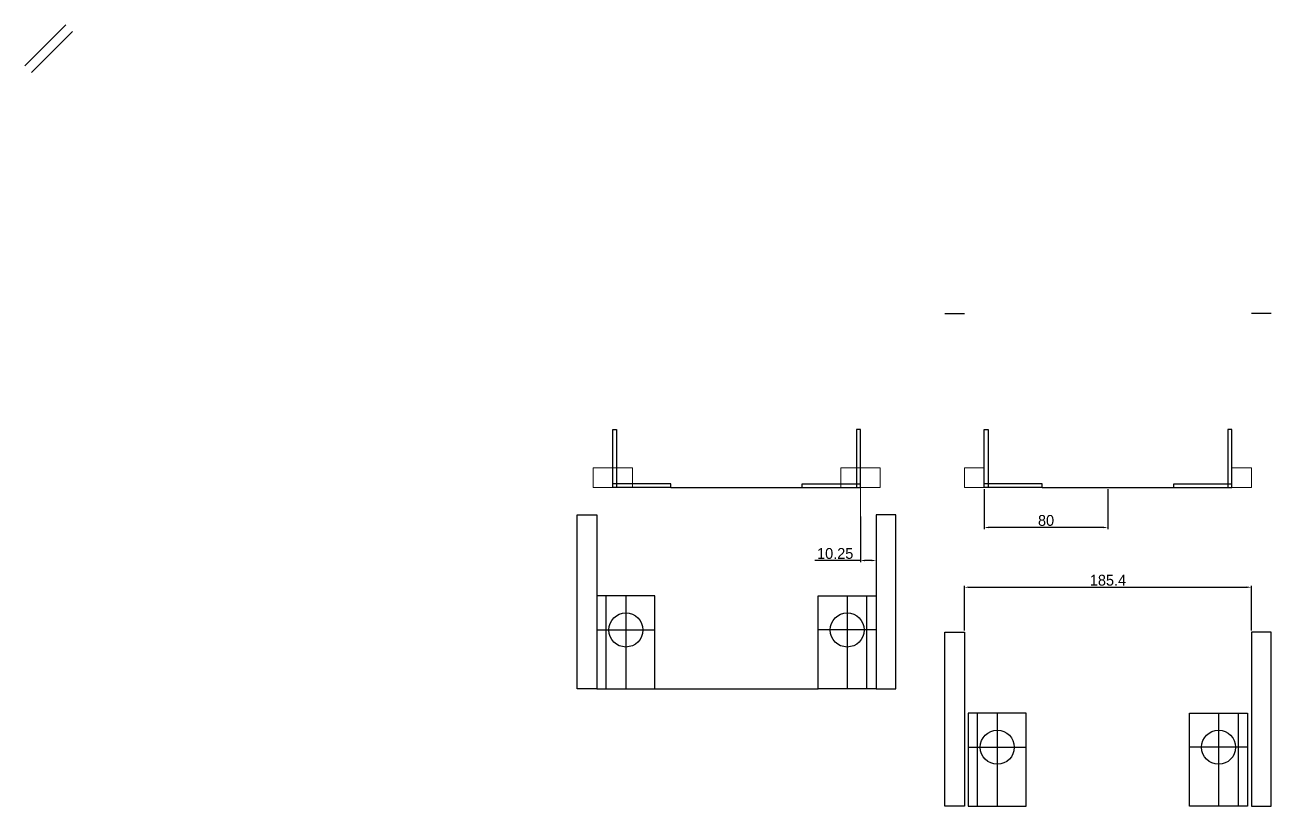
# Model space of a CAD drawing. Header units: millimetres. Extents: x -15418 to 43885, y -27590 to 23052.
# Drawn here: x 17677 to 18482, y -3582 to -3078 of the extents above; entities that cross this region are included whole.
import ezdxf

# ---------------------------------------------------------------- set-up
doc = ezdxf.new("R2010")
doc.units = ezdxf.units.MM
doc.header["$LTSCALE"] = 0.5
doc.layers.get('Defpoints').update_dxf_attribs({"color": 4})
doc.layers.add('Layer2', color=2, linetype='Continuous')
doc.layers.add('Layer4', color=6, linetype='Continuous')
doc.layers.add('Layer9', color=3, linetype='Continuous', lineweight=5)
doc.dimstyles.new('ISO-25', dxfattribs={"dimtxt": 7, "dimasz": 3, "dimexe": 1, "dimexo": 1, "dimgap": 1, "dimtad": 1, "dimtoh": 1, "dimdec": 3, "dimdsep": 46, "dimtxsty": 'Standard', "dimcen": 2.5, "dimadec": 0, "dimazin": 0, "dimtfac": 1, "dimtdec": 3, "dimtmove": 0, "dimatfit": 3, "dimfxl": 1, "dimarcsym": 1})

# ---------------------------------------------------------------- blocks, each defined once
blk = doc.blocks.new('*D184')
at = {"layer": 'Defpoints', "color": 0, "lineweight": -2, "transparency": 16777216}
for p, q in [((18296.65, -3377.66), (18296.65, -3403.45)), ((18376.65, -3377.66), (18376.65, -3403.45)), ((18373.65, -3402.45), (18299.65, -3402.45))]:
    blk.add_line(p, q, dxfattribs=at)
at = {"layer": 'Defpoints', "color": 0, "transparency": 16777216}
for p in [(18296.65, -3376.66), (18376.65, -3376.66), (18296.65, -3402.45)]:
    blk.add_point(p, dxfattribs=at)
for points in [[(18299.65, -3401.95), (18299.65, -3402.95), (18296.65, -3402.45)], [(18373.65, -3401.95), (18373.65, -3402.95), (18376.65, -3402.45)]]:
    blk.add_solid(points, dxfattribs=at)
at = {"layer": 'Defpoints', "color": 0, "transparency": 16777216, "insert": (18336.65, -3397.95), "char_height": 7, "attachment_point": 5}
blk.add_mtext('80', dxfattribs=at)
blk = doc.blocks.new('*D189')
at = {"layer": 'Defpoints', "color": 0, "lineweight": -2, "transparency": 16777216}
for p, q in [((18283.95, -3469.05), (18283.95, -3440.05)), ((18286.95, -3441.05), (18466.35, -3441.05)), ((18469.35, -3469.05), (18469.35, -3440.05))]:
    blk.add_line(p, q, dxfattribs=at)
at = {"layer": 'Defpoints', "color": 0, "transparency": 16777216}
for p in [(18469.35, -3441.05), (18283.95, -3470.05), (18469.35, -3470.05)]:
    blk.add_point(p, dxfattribs=at)
for points in [[(18286.95, -3440.55), (18286.95, -3441.55), (18283.95, -3441.05)], [(18466.35, -3440.55), (18466.35, -3441.55), (18469.35, -3441.05)]]:
    blk.add_solid(points, dxfattribs=at)
at = {"layer": 'Defpoints', "color": 0, "transparency": 16777216, "insert": (18376.65, -3436.55), "char_height": 7, "attachment_point": 5}
blk.add_mtext('185.4', dxfattribs=at)
blk = doc.blocks.new('*D190')
at = {"layer": 'Defpoints', "color": 0, "transparency": 16777216}
for p in [(18216.65, -3394.31), (18226.9, -3394.31), (18216.65, -3423.78)]:
    blk.add_point(p, dxfattribs=at)
at = {"layer": 'Layer9', "color": 0, "lineweight": -2, "transparency": 16777216}
for p, q in [((18216.65, -3395.31), (18216.65, -3424.78)), ((18226.9, -3395.31), (18226.9, -3424.78)), ((18216.65, -3423.78), (18187.15, -3423.78)), ((18223.9, -3423.78), (18219.65, -3423.78))]:
    blk.add_line(p, q, dxfattribs=at)
at = {"layer": 'Layer9', "color": 0, "transparency": 16777216}
for points in [[(18219.65, -3423.28), (18219.65, -3424.28), (18216.65, -3423.78)], [(18223.9, -3423.28), (18223.9, -3424.28), (18226.9, -3423.78)]]:
    blk.add_solid(points, dxfattribs=at)
at = {"layer": 'Layer9', "color": 0, "transparency": 16777216, "insert": (18200.4, -3419.28), "char_height": 7, "attachment_point": 5}
blk.add_mtext('10.25', dxfattribs=at)

msp = doc.modelspace()

# ---------------------------------------------------------------- linework, layer by layer
at = {"layer": 'Defpoints', "transparency": 33554661}
for p, q in [((17676.8218, -3104.3766), (17703.3383, -3077.8601)), ((17707.581, -3082.1028), (17681.0645, -3108.6193)), ((18056.6485, -3376.6613), (18056.6485, -3339.1613)), ((18056.6485, -3339.1613), (18059.1485, -3339.1613)), ((18059.1485, -3339.1613), (18059.1485, -3376.6613)), ((18216.6485, -3339.1613), (18214.1485, -3339.1613)), ((18214.1485, -3339.1613), (18214.1485, -3376.6613)), ((18216.6485, -3376.6613), (18216.6485, -3339.1613)), ((18296.6485, -3376.6613), (18296.6485, -3339.1613)), ((18296.6485, -3339.1613), (18299.1485, -3339.1613)), ((18299.1485, -3339.1613), (18299.1485, -3376.6613)), ((18456.6485, -3339.1613), (18454.1485, -3339.1613)), ((18454.1485, -3339.1613), (18454.1485, -3376.6613)), ((18456.6485, -3376.6613), (18456.6485, -3339.1613)), ((18094.1485, -3374.1613), (18056.6485, -3374.1613)), ((18094.1485, -3376.6613), (18056.6485, -3376.6613)), ((18094.1485, -3376.6613), (18094.1485, -3374.1613)), ((18179.1485, -3376.6613), (18179.1485, -3374.1613)), ((18179.1485, -3374.1613), (18216.6485, -3374.1613)), ((18179.1485, -3376.6613), (18216.6485, -3376.6613)), ((18334.1485, -3374.1613), (18296.6485, -3374.1613)), ((18334.1485, -3376.6613), (18296.6485, -3376.6613)), ((18334.1485, -3376.6613), (18334.1485, -3374.1613)), ((18419.1485, -3376.6613), (18419.1485, -3374.1613)), ((18419.1485, -3374.1613), (18456.6485, -3374.1613)), ((18419.1485, -3376.6613), (18456.6485, -3376.6613)), ((18046.3985, -3446.6613), (18046.3985, -3506.6613)), ((18226.8985, -3446.6613), (18226.8985, -3506.6613)), ((18283.9485, -3522.3972), (18283.9485, -3582.3972)), ((18469.3485, -3522.3972), (18469.3485, -3582.3972))]:
    msp.add_line(p, q, dxfattribs=at)
at = {"layer": 'Layer2', "transparency": 33554661}
for p, q in [((18271.2485, -3264.3092), (18283.9485, -3264.3092)), ((18482.0485, -3264.3092), (18469.3485, -3264.3092)), ((18094.1485, -3376.6613), (18179.1485, -3376.6613)), ((18334.1485, -3376.6613), (18419.1485, -3376.6613)), ((18033.6985, -3506.6613), (18033.6985, -3394.3092)), ((18033.6985, -3394.3092), (18046.3985, -3394.3092)), ((18046.3985, -3394.3092), (18046.3985, -3506.6613)), ((18239.5985, -3394.3092), (18226.8985, -3394.3092)), ((18226.8985, -3394.3092), (18226.8985, -3506.6613)), ((18239.5985, -3506.6613), (18239.5985, -3394.3092)), ((18271.2485, -3582.3972), (18271.2485, -3470.045)), ((18271.2485, -3470.045), (18283.9485, -3470.045)), ((18283.9485, -3470.045), (18283.9485, -3582.3972)), ((18482.0485, -3470.045), (18469.3485, -3470.045)), ((18469.3485, -3470.045), (18469.3485, -3582.3972)), ((18482.0485, -3582.3972), (18482.0485, -3470.045)), ((18046.3985, -3506.6613), (18033.6985, -3506.6613)), ((18083.8985, -3506.6613), (18189.3985, -3506.6613)), ((18226.8985, -3506.6613), (18239.5985, -3506.6613)), ((18283.9485, -3582.3972), (18271.2485, -3582.3972)), ((18469.3485, -3582.3972), (18482.0485, -3582.3972))]:
    msp.add_line(p, q, dxfattribs=at)
at = {"layer": 'Layer4', "transparency": 33554661}
for p, q in [((18083.8985, -3446.6613), (18046.3985, -3446.6613)), ((18046.3985, -3446.6613), (18046.3985, -3506.6613)), ((18052.3985, -3506.6613), (18052.3985, -3446.6613)), ((18065.1485, -3446.6613), (18065.1485, -3506.6613)), ((18083.8985, -3506.6613), (18083.8985, -3446.6613)), ((18189.3985, -3446.6613), (18226.8985, -3446.6613)), ((18189.3985, -3506.6613), (18189.3985, -3446.6613)), ((18208.1485, -3446.6613), (18208.1485, -3506.6613)), ((18220.8985, -3506.6613), (18220.8985, -3446.6613)), ((18226.8985, -3446.6613), (18226.8985, -3506.6613)), ((18046.3985, -3468.6613), (18083.8985, -3468.6613)), ((18226.8985, -3468.6613), (18189.3985, -3468.6613)), ((18046.3985, -3506.6613), (18083.8985, -3506.6613)), ((18226.8985, -3506.6613), (18189.3985, -3506.6613)), ((18323.8985, -3522.3972), (18286.3985, -3522.3972)), ((18286.3985, -3522.3972), (18286.3985, -3582.3972)), ((18292.3985, -3582.3972), (18292.3985, -3522.3972)), ((18305.1485, -3522.3972), (18305.1485, -3582.3972)), ((18323.8985, -3582.3972), (18323.8985, -3522.3972)), ((18429.3985, -3522.3972), (18466.8985, -3522.3972)), ((18429.3985, -3582.3972), (18429.3985, -3522.3972)), ((18448.1485, -3522.3972), (18448.1485, -3582.3972)), ((18460.8985, -3582.3972), (18460.8985, -3522.3972)), ((18466.8985, -3522.3972), (18466.8985, -3582.3972)), ((18286.3985, -3544.3972), (18323.8985, -3544.3972)), ((18466.8985, -3544.3972), (18429.3985, -3544.3972)), ((18286.3985, -3582.3972), (18323.8985, -3582.3972)), ((18466.8985, -3582.3972), (18429.3985, -3582.3972))]:
    msp.add_line(p, q, dxfattribs=at)
for centre in [(18065.1485, -3468.6613), (18208.1485, -3468.6613), (18305.1485, -3544.3972), (18448.1485, -3544.3972)]:
    msp.add_circle(centre, 11, dxfattribs=at)
at = {"layer": 'Layer9', "transparency": 33554661}
for p, q in [((18043.9485, -3376.6613), (18043.9485, -3363.9613)), ((18043.9485, -3363.9613), (18056.6485, -3363.9613)), ((18043.9485, -3363.9613), (18043.9485, -3376.6613)), ((18056.6485, -3363.9613), (18056.6485, -3376.6613)), ((18056.6485, -3363.9613), (18069.3485, -3363.9613)), ((18056.6485, -3376.6613), (18056.6485, -3363.9613)), ((18069.3485, -3363.9613), (18069.3485, -3376.6613)), ((18203.9485, -3376.6613), (18203.9485, -3363.9613)), ((18203.9485, -3363.9613), (18216.6485, -3363.9613)), ((18229.3485, -3363.9613), (18216.6485, -3363.9613)), ((18216.6485, -3363.9613), (18216.6485, -3376.6613)), ((18216.6485, -3363.9613), (18216.6485, -3410.5484)), ((18229.3485, -3376.6613), (18229.3485, -3363.9613)), ((18229.3485, -3363.9613), (18229.3485, -3376.6613)), ((18283.9485, -3376.6613), (18283.9485, -3363.9613)), ((18283.9485, -3363.9613), (18296.6485, -3363.9613)), ((18283.9485, -3363.9613), (18283.9485, -3376.6613)), ((18296.6485, -3363.9613), (18296.6485, -3376.6613)), ((18469.3485, -3363.9613), (18456.6485, -3363.9613)), ((18456.6485, -3363.9613), (18456.6485, -3376.6613)), ((18469.3485, -3376.6613), (18469.3485, -3363.9613)), ((18469.3485, -3363.9613), (18469.3485, -3376.6613)), ((18056.6485, -3376.6613), (18043.9485, -3376.6613)), ((18069.3485, -3376.6613), (18056.6485, -3376.6613)), ((18216.6485, -3376.6613), (18203.9485, -3376.6613)), ((18216.6485, -3376.6613), (18229.3485, -3376.6613)), ((18296.6485, -3376.6613), (18283.9485, -3376.6613)), ((18456.6485, -3376.6613), (18469.3485, -3376.6613))]:
    msp.add_line(p, q, dxfattribs=at)

# ---------------------------------------------------------------- dimensions: what is measured, and where the dimension line sits
at = {"layer": 'Defpoints', "transparency": 33554661}
for base, p1, p2, picture, middle in [((18296.6485, -3402.4519), (18376.6485, -3376.6613), (18296.6485, -3376.6613), '*D184', (18336.6485, -3397.9519)), ((18469.3485, -3441.0513), (18283.9485, -3470.045), (18469.3485, -3470.045), '*D189', (18376.6485, -3436.5513))]:
    dim = msp.add_linear_dim(base=base, p1=p1, p2=p2, dimstyle='ISO-25', dxfattribs=at)
    dim.commit()
    dim.dimension.update_dxf_attribs({"geometry": picture, "text_midpoint": middle})
at = {"layer": 'Layer9', "transparency": 33554661}
dim = msp.add_linear_dim(base=(18216.6485, -3423.7822), p1=(18226.8985, -3394.3092), p2=(18216.6485, -3394.3092), dimstyle='ISO-25', dxfattribs=at)
dim.commit()
dim.dimension.update_dxf_attribs({"geometry": '*D190', "text_midpoint": (18200.3985, -3419.2822)})

doc.saveas('drawing.dxf')
